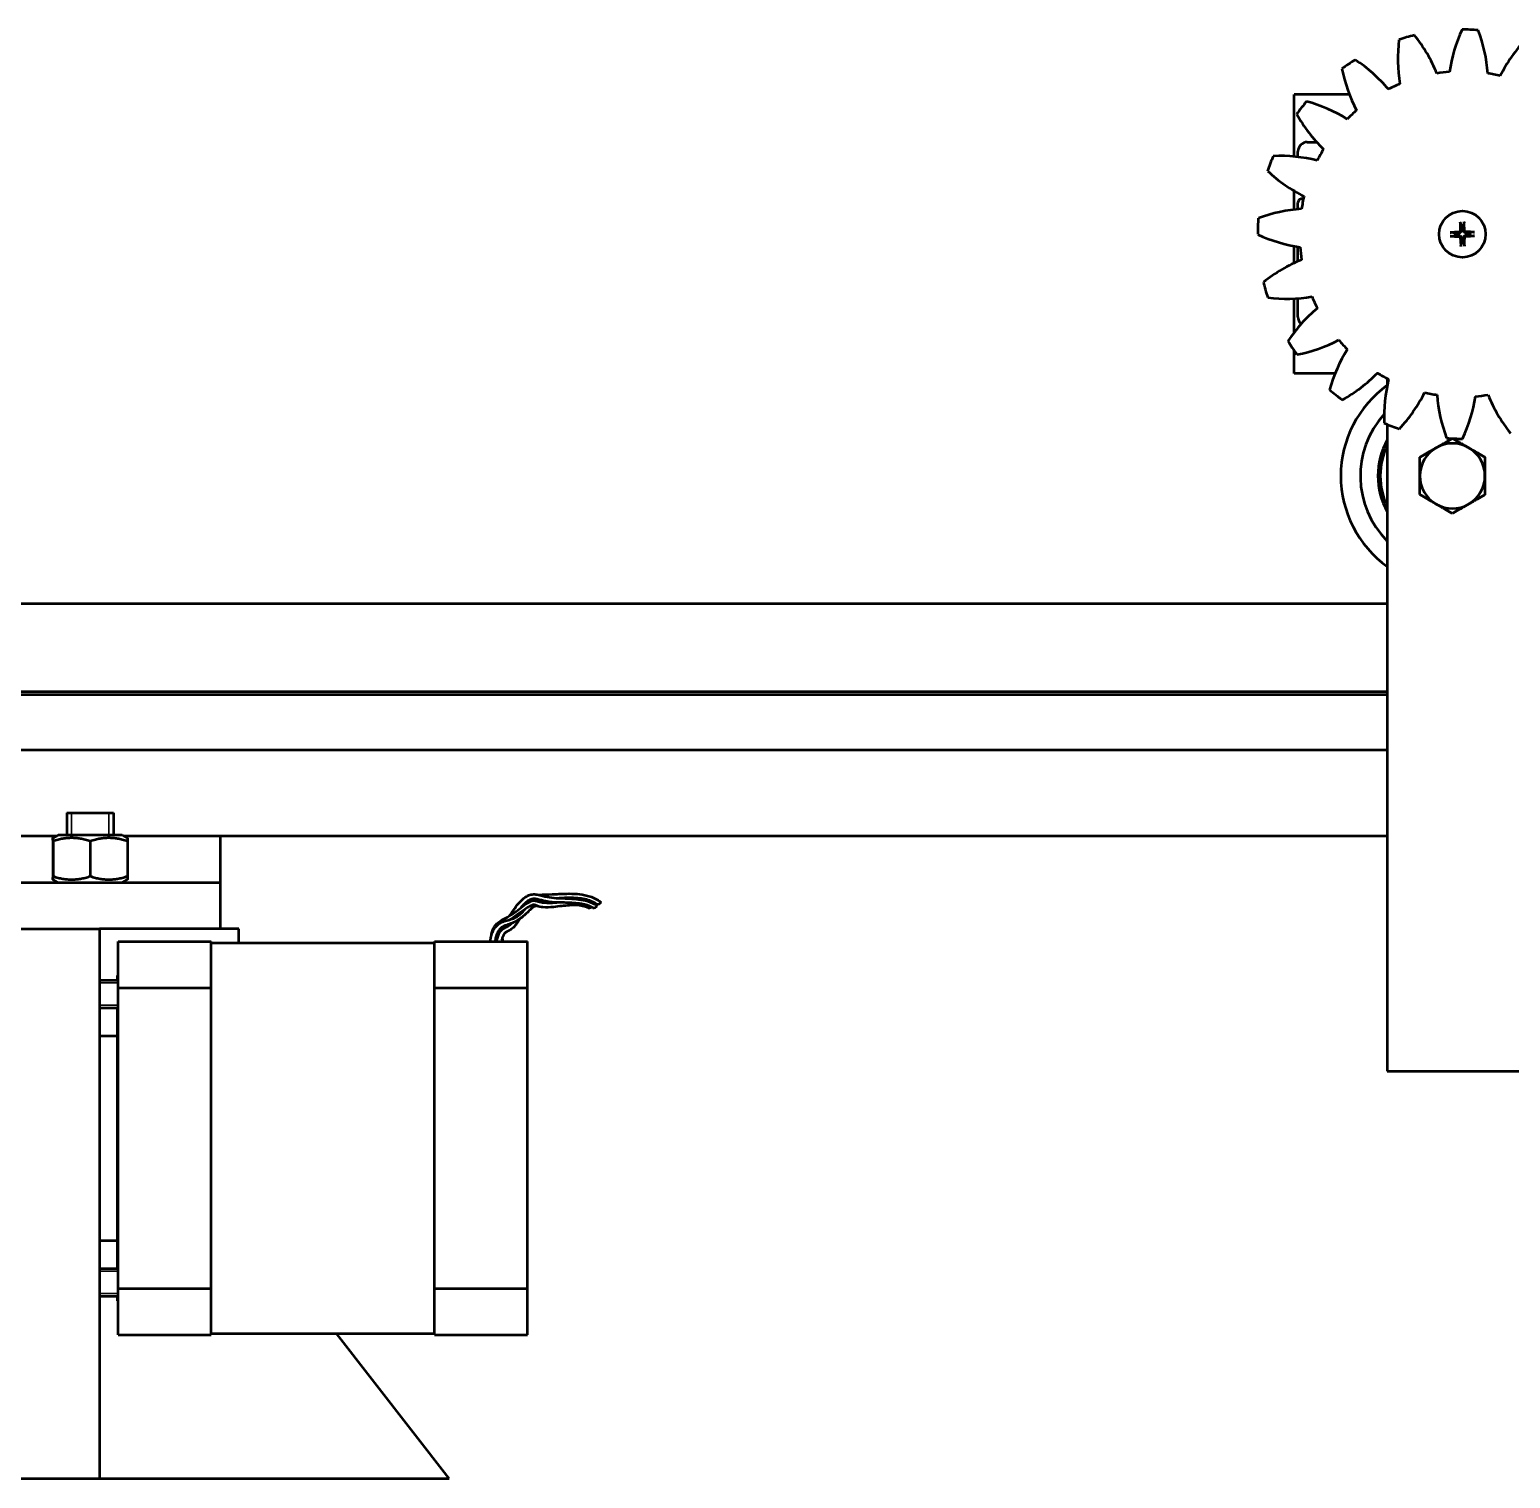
# Model space of a CAD drawing. Header units: millimetres. Extents: x 0 to 4620, y 0 to 3267.
# Drawn here: x 1767 to 1926.2, y 1528.3 to 1684.1 of the extents above; entities that cross this region are included whole.
import ezdxf

# ---------------------------------------------------------------- set-up
doc = ezdxf.new("R2010")
doc.units = ezdxf.units.MM
doc.header["$LTSCALE"] = 11
doc.layers.add('Widoczne (ISO)', color=7, linetype='Continuous', lineweight=50)
doc.layers.add('Widoczne wąskie (ISO)', color=7, linetype='Continuous', lineweight=35)

msp = doc.modelspace()

# ---------------------------------------------------------------- linework, layer by layer
at = {"layer": 'Widoczne (ISO)'}
for p, q in [((1908.89, 1677.07), (1902.96, 1677.07)), ((1902.96, 1670.41), (1902.96, 1677.07)), ((1904.36, 1671.97), (1905.37, 1671.97)), ((1903.36, 1670.37), (1903.36, 1670.97)), ((1902.96, 1664.71), (1902.96, 1666.71)), ((1903.36, 1664.76), (1903.36, 1665.46)), ((1920.26, 1662.18), (1919.83, 1662.24)), ((1919.84, 1661.85), (1920.26, 1661.92)), ((1920.82, 1663.26), (1920.89, 1662.84)), ((1921.15, 1662.84), (1921.21, 1663.27)), ((1922.23, 1662.28), (1921.81, 1662.21)), ((1921.81, 1661.95), (1922.24, 1661.9)), ((1902.96, 1658.97), (1902.96, 1660.78)), ((1903.36, 1659.15), (1903.36, 1660.71)), ((1920.92, 1661.29), (1920.86, 1660.86)), ((1921.25, 1660.87), (1921.18, 1661.29)), ((1902.96, 1651.5), (1902.96, 1655.15)), ((1903.36, 1653.17), (1903.36, 1655.17)), ((1902.96, 1647.07), (1902.96, 1649.53)), ((1907.35, 1647.07), (1902.96, 1647.07)), ((1912.02, 1647.07), (1911.84, 1647.07)), ((1912.96, 1646.54), (1912.96, 1645.82)), ((1912.96, 1641.6), (1912.96, 1572.07)), ((1677.53, 1622.35), (1912.96, 1622.35)), ((1625.53, 1612.58), (1912.96, 1612.58)), ((1677.53, 1612.88), (1912.96, 1612.88)), ((1912.96, 1606.58), (1625.53, 1606.58)), ((1771.03, 1599.85), (1776.03, 1599.85)), ((1771.03, 1599.85), (1771.03, 1597.45)), ((1776.03, 1599.85), (1776.03, 1597.45)), ((1705.15, 1597.35), (1769.91, 1597.35)), ((1769.52, 1596.78), (1769.52, 1593.02)), ((1770.08, 1597.45), (1769.53, 1597.13)), ((1769.54, 1596.78), (1769.54, 1593.02)), ((1776.98, 1597.45), (1770.08, 1597.45)), ((1773.55, 1596.78), (1773.55, 1593.02)), ((1776.98, 1597.45), (1777.53, 1597.13)), ((1777.15, 1597.35), (1787.53, 1597.35)), ((1777.54, 1596.78), (1777.54, 1593.02)), ((1787.53, 1592.35), (1787.53, 1597.35)), ((1787.53, 1597.35), (1912.96, 1597.35)), ((1689.53, 1592.35), (1785.53, 1592.35)), ((1770.08, 1592.35), (1769.53, 1592.67)), ((1776.98, 1592.35), (1777.53, 1592.67)), ((1785.53, 1592.35), (1787.53, 1592.35)), ((1787.53, 1587.35), (1787.53, 1592.35)), ((1764.53, 1587.35), (1774.53, 1587.35)), ((1789.53, 1587.35), (1774.53, 1587.35)), ((1774.53, 1587.35), (1774.53, 1528.26)), ((1789.53, 1585.85), (1789.53, 1587.35)), ((1776.53, 1586), (1786.53, 1586)), ((1776.53, 1581), (1776.53, 1586)), ((1786.53, 1581), (1786.53, 1586)), ((1786.53, 1585.85), (1810.53, 1585.85)), ((1810.53, 1581), (1810.53, 1586)), ((1810.53, 1586), (1820.53, 1586)), ((1820.53, 1581), (1820.53, 1586)), ((1776.43, 1582.35), (1776.43, 1581.85)), ((1776.43, 1582.35), (1776.53, 1582.35)), ((1774.53, 1581.85), (1776.53, 1581.85)), ((1776.53, 1581), (1786.53, 1581)), ((1776.53, 1548.7), (1776.53, 1581)), ((1786.53, 1548.7), (1786.53, 1581)), ((1810.53, 1548.7), (1810.53, 1581)), ((1810.53, 1581), (1820.53, 1581)), ((1820.53, 1548.7), (1820.53, 1581)), ((1774.53, 1578.85), (1776.53, 1578.85)), ((1776.43, 1578.85), (1776.43, 1550.85)), ((1774.53, 1575.85), (1776.43, 1575.85)), ((1912.96, 1572.07), (1942.94, 1572.07)), ((1774.53, 1553.85), (1776.43, 1553.85)), ((1774.53, 1550.85), (1776.53, 1550.85)), ((1776.53, 1548.7), (1786.53, 1548.7)), ((1776.53, 1543.7), (1776.53, 1548.7)), ((1786.53, 1543.7), (1786.53, 1548.7)), ((1810.53, 1543.7), (1810.53, 1548.7)), ((1810.53, 1548.7), (1820.53, 1548.7)), ((1820.53, 1543.7), (1820.53, 1548.7)), ((1774.53, 1547.85), (1776.53, 1547.85)), ((1776.43, 1547.85), (1776.43, 1547.35)), ((1776.43, 1547.35), (1776.53, 1547.35)), ((1776.53, 1543.7), (1786.53, 1543.7)), ((1786.53, 1543.85), (1810.53, 1543.85)), ((1812.11, 1528.26), (1800.01, 1543.85)), ((1810.53, 1543.7), (1820.53, 1543.7)), ((1764.53, 1528.26), (1774.53, 1528.26)), ((1774.53, 1528.26), (1812.11, 1528.26))]:
    msp.add_line(p, q, dxfattribs=at)
msp.add_circle((1921.03, 1662.07), 2.5, dxfattribs=at)
for centre, radius, start, end in [((1936.04, 1677.07), 16.58, 155.0275, 171.5228), ((1921.03, 1662.07), 22, 85.5535, 90.0535), ((1907.22, 1678.17), 16.58, 4.0841, 20.5794), ((1930.67, 1680.97), 16.58, 173.0275, 189.5228), ((1921.03, 1662.07), 22, 103.5535, 108.0535), ((1902.92, 1673.12), 16.58, 22.0841, 38.5794), ((1939.94, 1671.69), 16.58, 137.0275, 153.5228), ((1921.03, 1662.07), 22, 121.5535, 126.0535), ((1900.39, 1666.98), 16.58, 40.0841, 56.5794), ((1924.36, 1683.02), 16.58, 191.0275, 207.5228), ((1921.03, 1662.07), 17.5, 94.5535, 99.0535), ((1921.03, 1662.07), 17.5, 76.5535, 81.0535), ((1921.03, 1662.07), 17.5, 112.5535, 117.0535), ((1921.03, 1662.07), 22, 139.5535, 144.0535), ((1899.88, 1660.36), 16.58, 58.0841, 74.5794), ((1917.72, 1683.03), 16.58, 209.0275, 225.5228), ((1921.03, 1662.07), 17.5, 130.5535, 135.0535), ((1904.36, 1670.97), 1, 90, 180), ((1921.03, 1662.07), 22, 157.5535, 162.0535), ((1901.45, 1653.9), 16.58, 76.0841, 92.5794), ((1921.03, 1662.07), 17.5, 148.5535, 153.0535), ((1911.41, 1680.98), 16.58, 227.0275, 243.5228), ((1903.76, 1665.46), 0.4, 68.5283, 180), ((1921.03, 1662.07), 17.5, 166.5535, 171.0535), ((1921.03, 1662.07), 22, 175.5535, 180.0535), ((1904.93, 1648.25), 16.58, 94.0841, 110.5794), ((1906.03, 1677.07), 16.58, 245.0275, 261.5228), ((1921.03, 1662.07), 0.785, 171.8158, 190.4293), ((1921.03, 1662.07), 0.785, 81.8158, 100.4293), ((1921.03, 1662.07), 0.785, 351.8158, 10.4293), ((1921.03, 1662.07), 17.5, 184.5535, 189.0535), ((1921.03, 1662.07), 0.785, 261.8158, 280.4293), ((1909.99, 1643.95), 16.58, 112.0841, 128.5794), ((1921.03, 1662.07), 22, 193.5535, 198.0535), ((1902.13, 1671.7), 16.58, 263.0275, 279.5228), ((1921.03, 1662.07), 17.5, 202.5535, 207.0535), ((1916.12, 1641.42), 16.58, 130.0841, 146.5794), ((1904.36, 1653.17), 1, 180, 229.3263), ((1921.03, 1662.07), 22, 211.5535, 216.0535), ((1900.08, 1665.39), 16.58, 281.0275, 297.5228), ((1921.03, 1662.07), 17.5, 220.5535, 225.0535), ((1922.74, 1640.92), 16.58, 148.0841, 164.5794), ((1919.96, 1636.07), 12, 125.6935, 234.3147), ((1900.08, 1658.75), 16.58, 299.0275, 315.5228), ((1921.03, 1662.07), 17.5, 238.5535, 243.0535), ((1929.2, 1642.48), 16.58, 166.0841, 182.5794), ((1921.03, 1662.07), 22, 229.5535, 234.0535), ((1902.13, 1652.44), 16.58, 317.0275, 333.5228), ((1921.03, 1662.07), 17.5, 256.5535, 261.0535), ((1934.85, 1645.96), 16.58, 184.0841, 200.5794), ((1906.03, 1647.07), 16.58, 335.0275, 351.5228), ((1921.03, 1662.07), 17.5, 274.5535, 279.0535), ((1939.15, 1651.02), 16.58, 202.0841, 218.5794), ((1919.96, 1636.07), 9.9, 137.8368, 225.0029), ((1921.03, 1662.07), 22, 247.5535, 252.0535), ((1919.96, 1636.07), 8, 151.045, 208.955), ((1919.96, 1636.07), 3.5, 59.8101, 119.8101), ((1921.03, 1662.07), 22, 265.5535, 270.0535), ((1919.96, 1636.07), 7.75, 154.5854, 205.4146), ((1919.96, 1636.07), 3.5, 119.8101, 179.8101), ((1919.96, 1636.07), 3.5, 359.8101, 59.8101), ((1919.96, 1636.07), 3.5, 179.8101, 239.8101), ((1919.96, 1636.07), 3.5, 299.8101, 359.8101), ((1919.96, 1636.07), 3.5, 239.8101, 299.8101)]:
    msp.add_arc(centre, radius, start, end, dxfattribs=at)
for centre, major_axis, ratio, start_param, end_param in [((1921.14, 1662.07), (0, -4), 0.087156, 4.380395, 4.610646), ((1920.93, 1662.06), (-0.16, 4), 0.087156, 4.814132, 5.044383), ((1921.04, 1661.96), (-4, -0.16), 0.087156, 4.814132, 5.044383), ((1921.03, 1662.17), (4, 0), 0.087156, 4.380395, 4.610646), ((1921.03, 1661.96), (-4, 0), 0.087156, 4.380395, 4.610646), ((1921.03, 1662.17), (4, 0.16), 0.087156, 4.814132, 5.044383), ((1921.14, 1662.07), (0.16, -4), 0.087156, 4.814132, 5.044383), ((1920.93, 1662.07), (0, 4), 0.087156, 4.380395, 4.610646), ((1827.69, 1590.14), (-0.228, -0.106), 0.386762, 1.482198, 2.039001), ((1828.19, 1590.14), (0.228, 0.106), 0.386762, 3.37849, 6.194777), ((1828.19, 1590.14), (0.228, 0.106), 0.386762, 6.194777, 6.494545), ((1827.27, 1589.75), (-0.228, -0.106), 0.386762, 0.32725, 1.98716), ((1827.77, 1589.75), (0.228, 0.106), 0.386762, 3.407208, 6.194777), ((1827.77, 1589.75), (0.228, 0.106), 0.386762, 6.194777, 6.514261)]:
    msp.add_ellipse(centre, major_axis=major_axis, ratio=ratio, start_param=start_param, end_param=end_param, dxfattribs=at)
for points in [[(1903.91, 1665.83), (1903.92, 1665.83), (1903.93, 1665.82), (1903.94, 1665.82)], [(1823.54, 1590.2), (1823.49, 1590.19), (1823.43, 1590.18), (1823.38, 1590.17)], [(1823.53, 1590.18), (1823.58, 1590.18), (1823.63, 1590.19), (1823.68, 1590.19)], [(1819.07, 1588.61), (1819.03, 1588.55), (1818.99, 1588.5), (1818.96, 1588.45)], [(1819.24, 1588.57), (1819.28, 1588.65), (1819.33, 1588.74), (1819.37, 1588.83)], [(1820.2, 1589.42), (1820.19, 1589.4), (1820.18, 1589.38), (1820.17, 1589.35)], [(1818.53, 1587.85), (1818.46, 1587.75), (1818.39, 1587.67), (1818.32, 1587.58)], [(1818.58, 1587.74), (1818.66, 1587.8), (1818.74, 1587.87), (1818.81, 1587.95)]]:
    msp.add_open_spline(points, degree=3, dxfattribs=at)
for points, knots in [([(1920.82, 1663.26), (1920.82, 1663.27), (1920.82, 1663.27), (1920.81, 1663.29), (1920.81, 1663.3), (1920.81, 1663.32), (1920.81, 1663.33), (1920.81, 1663.35), (1920.81, 1663.36), (1920.81, 1663.37)], [0.02946988, 0.02946988, 0.02946988, 0.02946988, 0.03205397, 0.03205397, 0.03525344, 0.03525344, 0.03849594, 0.03849594, 0.04125574, 0.04125574, 0.04125574, 0.04125574]), ([(1921.2, 1663.38), (1921.21, 1663.37), (1921.21, 1663.36), (1921.21, 1663.34), (1921.21, 1663.32), (1921.21, 1663.3), (1921.21, 1663.29), (1921.21, 1663.28), (1921.21, 1663.27), (1921.21, 1663.27)], [0.01014885, 0.01014885, 0.01014885, 0.01014885, 0.01290864, 0.01290864, 0.01615114, 0.01615114, 0.01935062, 0.01935062, 0.0219347, 0.0219347, 0.0219347, 0.0219347]), ([(1919.72, 1662.24), (1919.73, 1662.24), (1919.74, 1662.24), (1919.76, 1662.24), (1919.78, 1662.24), (1919.8, 1662.24), (1919.81, 1662.24), (1919.82, 1662.24), (1919.83, 1662.24), (1919.83, 1662.24)], [0.01014885, 0.01014885, 0.01014885, 0.01014885, 0.01290864, 0.01290864, 0.01615114, 0.01615114, 0.01935062, 0.01935062, 0.0219347, 0.0219347, 0.0219347, 0.0219347]), ([(1919.84, 1661.85), (1919.83, 1661.85), (1919.83, 1661.85), (1919.81, 1661.85), (1919.8, 1661.85), (1919.78, 1661.84), (1919.77, 1661.84), (1919.75, 1661.84), (1919.74, 1661.84), (1919.73, 1661.84)], [0.02946988, 0.02946988, 0.02946988, 0.02946988, 0.03205396, 0.03205396, 0.03525344, 0.03525344, 0.03849594, 0.03849594, 0.04125573, 0.04125573, 0.04125573, 0.04125573]), ([(1920.8, 1662.47), (1920.8, 1662.45), (1920.79, 1662.42), (1920.77, 1662.38), (1920.76, 1662.36), (1920.73, 1662.33), (1920.7, 1662.31), (1920.66, 1662.29), (1920.64, 1662.29), (1920.62, 1662.29)], [0, 0, 0, 0, 0.00690853, 0.00690853, 0.01381707, 0.01381707, 0.02073027, 0.02073027, 0.02691327, 0.02691327, 0.02691327, 0.02691327]), ([(1920.91, 1662.47), (1920.91, 1662.44), (1920.91, 1662.41), (1920.89, 1662.36), (1920.89, 1662.34), (1920.86, 1662.3), (1920.85, 1662.28), (1920.81, 1662.25), (1920.8, 1662.23), (1920.75, 1662.2), (1920.73, 1662.19), (1920.68, 1662.18), (1920.65, 1662.18), (1920.62, 1662.18)], [0.13105235, 0.13105235, 0.13105235, 0.13105235, 0.14034837, 0.14034837, 0.14732883, 0.14732883, 0.15430929, 0.15430929, 0.16128976, 0.16128976, 0.16827022, 0.16827022, 0.17756624, 0.17756624, 0.17756624, 0.17756624]), ([(1920.63, 1661.94), (1920.66, 1661.94), (1920.69, 1661.94), (1920.74, 1661.93), (1920.76, 1661.92), (1920.8, 1661.89), (1920.82, 1661.88), (1920.86, 1661.85), (1920.87, 1661.83), (1920.9, 1661.79), (1920.91, 1661.76), (1920.92, 1661.72), (1920.93, 1661.69), (1920.93, 1661.66)], [0.13105235, 0.13105235, 0.13105235, 0.13105235, 0.14034837, 0.14034837, 0.14732883, 0.14732883, 0.15430929, 0.15430929, 0.16128976, 0.16128976, 0.16827022, 0.16827022, 0.17756624, 0.17756624, 0.17756624, 0.17756624]), ([(1920.63, 1661.83), (1920.65, 1661.83), (1920.68, 1661.82), (1920.72, 1661.8), (1920.74, 1661.79), (1920.77, 1661.76), (1920.79, 1661.74), (1920.81, 1661.69), (1920.81, 1661.67), (1920.81, 1661.65)], [0, 0, 0, 0, 0.00690853, 0.00690853, 0.01381707, 0.01381707, 0.02073027, 0.02073027, 0.02691327, 0.02691327, 0.02691327, 0.02691327]), ([(1921.44, 1662.19), (1921.41, 1662.19), (1921.38, 1662.19), (1921.33, 1662.21), (1921.31, 1662.22), (1921.27, 1662.24), (1921.25, 1662.25), (1921.21, 1662.29), (1921.2, 1662.31), (1921.17, 1662.35), (1921.16, 1662.37), (1921.15, 1662.42), (1921.14, 1662.45), (1921.14, 1662.48)], [0.13105235, 0.13105235, 0.13105235, 0.13105235, 0.14034837, 0.14034837, 0.14732883, 0.14732883, 0.15430929, 0.15430929, 0.16128976, 0.16128976, 0.16827022, 0.16827022, 0.17756624, 0.17756624, 0.17756624, 0.17756624]), ([(1921.16, 1661.66), (1921.16, 1661.69), (1921.16, 1661.72), (1921.18, 1661.77), (1921.18, 1661.79), (1921.21, 1661.83), (1921.22, 1661.85), (1921.25, 1661.89), (1921.27, 1661.9), (1921.32, 1661.93), (1921.34, 1661.94), (1921.39, 1661.95), (1921.42, 1661.96), (1921.45, 1661.96)], [0.13105235, 0.13105235, 0.13105235, 0.13105235, 0.14034837, 0.14034837, 0.14732883, 0.14732883, 0.15430929, 0.15430929, 0.16128976, 0.16128976, 0.16827022, 0.16827022, 0.17756624, 0.17756624, 0.17756624, 0.17756624]), ([(1921.44, 1662.3), (1921.42, 1662.31), (1921.39, 1662.31), (1921.35, 1662.33), (1921.33, 1662.34), (1921.3, 1662.38), (1921.28, 1662.4), (1921.26, 1662.44), (1921.26, 1662.46), (1921.26, 1662.48)], [0, 0, 0, 0, 0.00690853, 0.00690853, 0.01381707, 0.01381707, 0.02073027, 0.02073027, 0.02691327, 0.02691327, 0.02691327, 0.02691327]), ([(1921.27, 1661.66), (1921.27, 1661.68), (1921.28, 1661.71), (1921.3, 1661.75), (1921.31, 1661.77), (1921.34, 1661.81), (1921.36, 1661.82), (1921.41, 1661.84), (1921.43, 1661.84), (1921.45, 1661.84)], [0, 0, 0, 0, 0.00690931, 0.00690931, 0.01381862, 0.01381862, 0.02073105, 0.02073105, 0.02691327, 0.02691327, 0.02691327, 0.02691327]), ([(1922.23, 1662.28), (1922.24, 1662.28), (1922.24, 1662.29), (1922.26, 1662.29), (1922.27, 1662.29), (1922.29, 1662.29), (1922.3, 1662.29), (1922.32, 1662.29), (1922.33, 1662.29), (1922.34, 1662.29)], [0.02946988, 0.02946988, 0.02946988, 0.02946988, 0.03205396, 0.03205396, 0.03525344, 0.03525344, 0.03849594, 0.03849594, 0.04125573, 0.04125573, 0.04125573, 0.04125573]), ([(1922.35, 1661.9), (1922.34, 1661.9), (1922.33, 1661.89), (1922.31, 1661.89), (1922.29, 1661.89), (1922.27, 1661.89), (1922.26, 1661.89), (1922.25, 1661.89), (1922.24, 1661.89), (1922.24, 1661.9)], [0.01014885, 0.01014885, 0.01014885, 0.01014885, 0.01290864, 0.01290864, 0.01615114, 0.01615114, 0.01935062, 0.01935062, 0.0219347, 0.0219347, 0.0219347, 0.0219347]), ([(1920.86, 1660.76), (1920.86, 1660.76), (1920.86, 1660.77), (1920.86, 1660.79), (1920.86, 1660.81), (1920.86, 1660.83), (1920.86, 1660.84), (1920.86, 1660.85), (1920.86, 1660.86), (1920.86, 1660.86)], [0.01014885, 0.01014885, 0.01014885, 0.01014885, 0.01290864, 0.01290864, 0.01615114, 0.01615114, 0.01935062, 0.01935062, 0.0219347, 0.0219347, 0.0219347, 0.0219347]), ([(1921.25, 1660.87), (1921.25, 1660.86), (1921.25, 1660.86), (1921.25, 1660.85), (1921.26, 1660.83), (1921.26, 1660.82), (1921.26, 1660.8), (1921.26, 1660.78), (1921.26, 1660.77), (1921.26, 1660.76)], [0.02946988, 0.02946988, 0.02946988, 0.02946988, 0.03205396, 0.03205396, 0.03525344, 0.03525344, 0.03849594, 0.03849594, 0.04125573, 0.04125573, 0.04125573, 0.04125573]), ([(1818.17, 1588.52), (1818.73, 1588.81), (1819.2, 1589.14), (1819.9, 1589.68), (1820.13, 1589.87), (1820.54, 1590.16), (1820.73, 1590.27), (1821.05, 1590.39), (1821.19, 1590.41), (1821.45, 1590.39), (1821.56, 1590.35), (1821.89, 1590.25), (1822.1, 1590.2), (1822.72, 1590.14), (1823.12, 1590.15), (1823.53, 1590.18)], [0, 0, 0, 0, 0.2096821, 0.2096821, 0.3153319, 0.3153319, 0.3948668, 0.3948668, 0.4525272, 0.4525272, 0.5075752, 0.5075752, 0.6159674, 0.6159674, 0.8060638, 0.8060638, 0.8060638, 0.8060638]), ([(1818.63, 1588.77), (1818.76, 1588.96), (1818.9, 1589.16), (1819.21, 1589.61), (1819.39, 1589.87), (1819.87, 1590.43), (1820.19, 1590.74), (1820.71, 1590.99), (1820.87, 1591.04), (1821.22, 1591.09), (1821.41, 1591.08), (1821.78, 1591.02), (1821.97, 1590.96), (1822.49, 1590.83), (1822.81, 1590.77), (1823.45, 1590.68), (1823.77, 1590.66), (1824.08, 1590.65)], [0.2177832, 0.2177832, 0.2177832, 0.2177832, 0.2954088, 0.2954088, 0.3963658, 0.3963658, 0.531378, 0.531378, 0.5867586, 0.5867586, 0.6492777, 0.6492777, 0.7214087, 0.7214087, 0.8522953, 0.8522953, 0.9864369, 0.9864369, 0.9864369, 0.9864369]), ([(1823.88, 1590.19), (1823.42, 1590.2), (1822.96, 1590.23), (1822.19, 1590.38), (1821.89, 1590.48), (1821.44, 1590.58), (1821.3, 1590.59), (1821.07, 1590.57), (1820.98, 1590.55), (1820.75, 1590.47), (1820.62, 1590.39), (1820.35, 1590.19), (1820.21, 1590.07), (1819.98, 1589.82), (1819.88, 1589.71), (1819.78, 1589.59)], [0, 0, 0, 0, 0.1930234, 0.1930234, 0.314187, 0.314187, 0.365815, 0.365815, 0.4010508, 0.4010508, 0.4530307, 0.4530307, 0.5145702, 0.5145702, 0.5625775, 0.5625775, 0.5625775, 0.5625775]), ([(1821.66, 1590.53), (1821.53, 1590.52), (1821.4, 1590.51), (1821.14, 1590.46), (1821, 1590.43), (1820.85, 1590.34), (1820.81, 1590.31), (1820.78, 1590.28)], [0.2636394, 0.2636394, 0.2636394, 0.2636394, 0.3117106, 0.3117106, 0.3674555, 0.3674555, 0.3844491, 0.3844491, 0.3844491, 0.3844491]), ([(1821.63, 1590.33), (1821.69, 1590.34), (1821.74, 1590.34), (1821.91, 1590.36), (1822.03, 1590.38), (1822.14, 1590.4)], [0.49423191, 0.49423191, 0.49423191, 0.49423191, 0.52035305, 0.52035305, 0.57286932, 0.57286932, 0.57286932, 0.57286932]), ([(1821.7, 1591.03), (1821.72, 1591.03), (1821.74, 1591.03), (1822.25, 1591.06), (1822.74, 1591.06), (1823.44, 1591.09), (1823.68, 1591.1), (1823.91, 1591.11)], [0.6048475, 0.6048475, 0.6048475, 0.6048475, 0.6107329, 0.6107329, 0.7927179, 0.7927179, 0.8856899, 0.8856899, 0.8856899, 0.8856899]), ([(1827.56, 1589.63), (1827.18, 1589.85), (1826.77, 1589.97), (1825.8, 1590.14), (1825.24, 1590.16), (1824.41, 1590.18), (1824.14, 1590.18), (1823.88, 1590.19)], [0, 0, 0, 0, 0.1867391, 0.1867391, 0.4310016, 0.4310016, 0.5429155, 0.5429155, 0.5429155, 0.5429155]), ([(1823.91, 1591.11), (1824.67, 1591.15), (1825.41, 1591.17), (1826.53, 1591.04), (1826.91, 1590.97), (1827.67, 1590.71), (1828.05, 1590.51), (1828.4, 1590.26)], [0, 0, 0, 0, 0.2977439, 0.2977439, 0.4514641, 0.4514641, 0.6113319, 0.6113319, 0.6113319, 0.6113319]), ([(1827.97, 1590.01), (1827.58, 1590.28), (1827.14, 1590.44), (1826.18, 1590.66), (1825.64, 1590.69), (1824.71, 1590.7), (1824.33, 1590.68), (1823.94, 1590.66)], [0, 0, 0, 0, 0.1857516, 0.1857516, 0.4067777, 0.4067777, 0.5607929, 0.5607929, 0.5607929, 0.5607929]), ([(1824.08, 1590.65), (1824.74, 1590.63), (1825.39, 1590.61), (1826.69, 1590.45), (1827.38, 1590.28), (1827.98, 1589.87)], [0, 0, 0, 0, 0.2781978, 0.2781978, 0.562484, 0.562484, 0.562484, 0.562484]), ([(1816.55, 1586), (1816.56, 1586.13), (1816.58, 1586.27), (1816.65, 1586.59), (1816.7, 1586.77), (1816.82, 1587.09), (1816.89, 1587.22), (1817.09, 1587.54), (1817.23, 1587.71), (1817.55, 1587.96), (1817.71, 1588.05), (1818.07, 1588.2), (1818.27, 1588.25), (1818.67, 1588.36), (1818.87, 1588.41), (1819.04, 1588.48)], [0.021224, 0.021224, 0.021224, 0.021224, 0.0615626, 0.0615626, 0.1189111, 0.1189111, 0.1644399, 0.1644399, 0.2320967, 0.2320967, 0.293181, 0.293181, 0.3644715, 0.3644715, 0.4418632, 0.4418632, 0.4418632, 0.4418632]), ([(1816.67, 1586.64), (1816.68, 1586.74), (1816.69, 1586.83), (1816.74, 1587.07), (1816.79, 1587.22), (1816.93, 1587.52), (1817.04, 1587.68), (1817.29, 1587.96), (1817.44, 1588.08), (1817.78, 1588.32), (1817.98, 1588.42), (1818.17, 1588.52)], [0.2804781, 0.2804781, 0.2804781, 0.2804781, 0.3097163, 0.3097163, 0.3543633, 0.3543633, 0.4125945, 0.4125945, 0.4730393, 0.4730393, 0.5451406, 0.5451406, 0.5451406, 0.5451406]), ([(1823.34, 1589.71), (1822.95, 1589.67), (1822.56, 1589.65), (1821.98, 1589.71), (1821.77, 1589.76), (1821.52, 1589.86), (1821.45, 1589.89), (1821.31, 1589.94), (1821.24, 1589.95), (1821.05, 1589.91), (1820.94, 1589.86), (1820.71, 1589.74), (1820.58, 1589.67), (1820.18, 1589.41), (1819.9, 1589.21), (1819.33, 1588.8), (1819.04, 1588.58), (1818.74, 1588.38)], [0, 0, 0, 0, 0.1804181, 0.1804181, 0.2859394, 0.2859394, 0.3318634, 0.3318634, 0.3841803, 0.3841803, 0.4332938, 0.4332938, 0.4886078, 0.4886078, 0.6039549, 0.6039549, 0.7220233, 0.7220233, 0.7220233, 0.7220233]), ([(1819.04, 1588.48), (1819.23, 1588.55), (1819.38, 1588.65), (1819.78, 1588.94), (1820.01, 1589.17), (1820.24, 1589.43), (1820.25, 1589.44), (1820.26, 1589.46)], [0, 0, 0, 0, 0.0858838, 0.0858838, 0.2216985, 0.2216985, 0.2295494, 0.2295494, 0.2295494, 0.2295494]), ([(1821.59, 1589.83), (1821.51, 1589.82), (1821.43, 1589.81), (1821.32, 1589.78), (1821.28, 1589.77), (1821.24, 1589.76), (1821.23, 1589.76), (1821.14, 1589.71), (1821.04, 1589.61), (1820.84, 1589.42), (1820.73, 1589.31), (1820.34, 1588.93), (1820.02, 1588.65), (1819.52, 1588.3), (1819.36, 1588.2), (1819.2, 1588.11)], [0.2390138, 0.2390138, 0.2390138, 0.2390138, 0.2814313, 0.2814313, 0.3222647, 0.3222647, 0.3556252, 0.3556252, 0.4241275, 0.4241275, 0.4909948, 0.4909948, 0.6485084, 0.6485084, 0.7163706, 0.7163706, 0.7163706, 0.7163706]), ([(1827.06, 1589.62), (1826.67, 1589.8), (1826.25, 1589.87), (1825.3, 1589.92), (1824.76, 1589.87), (1823.93, 1589.78), (1823.63, 1589.74), (1823.34, 1589.71)], [0, 0, 0, 0, 0.1893445, 0.1893445, 0.431821, 0.431821, 0.5660904, 0.5660904, 0.5660904, 0.5660904]), ([(1819.2, 1588.11), (1818.81, 1587.92), (1818.4, 1587.83), (1817.92, 1587.61), (1817.84, 1587.56), (1817.68, 1587.45), (1817.61, 1587.38), (1817.45, 1587.2), (1817.37, 1587.06), (1817.23, 1586.78), (1817.18, 1586.63), (1817.1, 1586.32), (1817.07, 1586.16), (1817.05, 1586)], [0, 0, 0, 0, 0.1577438, 0.1577438, 0.1924594, 0.1924594, 0.2256782, 0.2256782, 0.2740452, 0.2740452, 0.3223161, 0.3223161, 0.3705022, 0.3705022, 0.3705022, 0.3705022]), ([(1817.23, 1586), (1817.25, 1586.16), (1817.29, 1586.32), (1817.38, 1586.62), (1817.44, 1586.76), (1817.55, 1586.99), (1817.61, 1587.07), (1817.76, 1587.26), (1817.87, 1587.35), (1818.06, 1587.46), (1818.14, 1587.5), (1818.29, 1587.57), (1818.37, 1587.61), (1818.49, 1587.68), (1818.54, 1587.71), (1818.58, 1587.74)], [0.2033855, 0.2033855, 0.2033855, 0.2033855, 0.2527798, 0.2527798, 0.3001005, 0.3001005, 0.3339638, 0.3339638, 0.3836528, 0.3836528, 0.4258119, 0.4258119, 0.4746093, 0.4746093, 0.504749, 0.504749, 0.504749, 0.504749]), ([(1817.33, 1586.45), (1817.33, 1586.52), (1817.33, 1586.59), (1817.33, 1586.78), (1817.34, 1586.91), (1817.38, 1587.06), (1817.39, 1587.08), (1817.4, 1587.11)], [0.25457057, 0.25457057, 0.25457057, 0.25457057, 0.27721734, 0.27721734, 0.31908445, 0.31908445, 0.32888006, 0.32888006, 0.32888006, 0.32888006]), ([(1818.89, 1587.39), (1818.77, 1587.29), (1818.64, 1587.21), (1818.44, 1587.1), (1818.36, 1587.07), (1818.26, 1587.02), (1818.22, 1587), (1818.16, 1586.96), (1818.13, 1586.94), (1818.06, 1586.86), (1818.01, 1586.79), (1817.93, 1586.63), (1817.89, 1586.55), (1817.82, 1586.35), (1817.79, 1586.22), (1817.75, 1586.06), (1817.74, 1586.03), (1817.74, 1586)], [0, 0, 0, 0, 0.0707147, 0.0707147, 0.1097945, 0.1097945, 0.135259, 0.135259, 0.1543996, 0.1543996, 0.1895857, 0.1895857, 0.2175888, 0.2175888, 0.2587908, 0.2587908, 0.2683127, 0.2683127, 0.2683127, 0.2683127]), ([(1819.68, 1588.41), (1819.66, 1588.38), (1819.65, 1588.35), (1819.41, 1587.95), (1819.17, 1587.62), (1818.89, 1587.39)], [0.6495195, 0.6495195, 0.6495195, 0.6495195, 0.6628875, 0.6628875, 0.8226642, 0.8226642, 0.8226642, 0.8226642]), ([(1817.16, 1586.54), (1817.15, 1586.42), (1817.14, 1586.3), (1817.15, 1586.13), (1817.15, 1586.06), (1817.15, 1586)], [0.22445028, 0.22445028, 0.22445028, 0.22445028, 0.25933433, 0.25933433, 0.27814587, 0.27814587, 0.27814587, 0.27814587]), ([(1817.83, 1586.37), (1817.84, 1586.25), (1817.84, 1586.14), (1817.85, 1586.02), (1817.85, 1586.01), (1817.85, 1586)], [0.1028311, 0.1028311, 0.1028311, 0.1028311, 0.13872645, 0.13872645, 0.1411509, 0.1411509, 0.1411509, 0.1411509])]:
    msp.add_open_spline(points, degree=3, knots=knots, dxfattribs=at)
for points, weights in [([(1920.62, 1662.18), (1920.5, 1662.18), (1920.26, 1662.18)], [1.68456997608, 1.36302329918, 1]), ([(1920.26, 1661.92), (1920.5, 1661.93), (1920.63, 1661.94)], [1, 1.36302329918, 1.68456997608]), ([(1920.89, 1662.84), (1920.9, 1662.6), (1920.91, 1662.47)], [1, 1.36302329918, 1.68456997608]), ([(1921.14, 1662.48), (1921.14, 1662.61), (1921.15, 1662.84)], [1.68456997608, 1.36302329918, 1]), ([(1921.81, 1662.21), (1921.57, 1662.2), (1921.44, 1662.19)], [1, 1.36302329918, 1.68456997608]), ([(1921.45, 1661.96), (1921.57, 1661.96), (1921.81, 1661.95)], [1.68456997608, 1.36302329918, 1]), ([(1920.93, 1661.66), (1920.92, 1661.53), (1920.92, 1661.29)], [1.68456997608, 1.36302329918, 1]), ([(1921.18, 1661.29), (1921.17, 1661.53), (1921.16, 1661.66)], [1, 1.36302329918, 1.68456997608]), ([(1918.22, 1639.1), (1919.02, 1639.56), (1919.95, 1640.09)], [1, 1.04257886439, 1.01086957158]), ([(1920, 1640.09), (1920.92, 1639.56), (1921.72, 1639.09)], [1.01101116948, 1.04248354645, 1]), ([(1916.46, 1638.1), (1917.4, 1638.64), (1918.22, 1639.1)], [1.01001874936, 1.04314139574, 1]), ([(1916.46, 1636.08), (1916.46, 1637.02), (1916.46, 1638.1)], [1, 1.04314139574, 1.01001874936]), ([(1921.72, 1639.09), (1922.53, 1638.62), (1923.46, 1638.08)], [1, 1.04314139574, 1.01001874936]), ([(1923.46, 1638.08), (1923.46, 1636.99), (1923.46, 1636.05)], [1.01001874936, 1.04314139574, 1]), ([(1916.45, 1634.06), (1916.45, 1635.14), (1916.46, 1636.08)], [1.01001874936, 1.04314139574, 1]), ([(1923.46, 1636.05), (1923.45, 1635.12), (1923.45, 1634.03)], [1, 1.04314139574, 1.01001874936]), ([(1918.2, 1633.04), (1917.39, 1633.51), (1916.45, 1634.06)], [1, 1.04314139574, 1.01001874936]), ([(1919.94, 1632.02), (1919.01, 1632.57), (1918.2, 1633.04)], [1.01001874936, 1.04314139574, 1]), ([(1923.45, 1634.03), (1922.51, 1633.5), (1921.7, 1633.03)], [1.01001874936, 1.04314139574, 1]), ([(1921.7, 1633.03), (1920.88, 1632.56), (1919.94, 1632.02)], [1, 1.04314139574, 1.01001874936]), ([(1769.54, 1596.78), (1769.53, 1597.44), (1769.52, 1596.78)], [1, 1.15470053838, 1]), ([(1773.55, 1596.78), (1771.54, 1597.44), (1769.54, 1596.78)], [1, 1.15470053838, 1]), ([(1777.54, 1596.78), (1775.54, 1597.44), (1773.55, 1596.78)], [1, 1.15470053838, 1]), ([(1777.53, 1597.13), (1777.53, 1597.13), (1777.54, 1596.78)], [1.07734525021, 1.07672719636, 1]), ([(1769.52, 1593.02), (1769.53, 1592.36), (1769.54, 1593.02)], [1, 1.15470053838, 1]), ([(1769.54, 1593.02), (1771.54, 1592.36), (1773.55, 1593.02)], [1, 1.15470053838, 1]), ([(1773.55, 1593.02), (1775.54, 1592.36), (1777.54, 1593.02)], [1, 1.15470053838, 1]), ([(1777.54, 1593.02), (1777.53, 1592.67), (1777.53, 1592.67)], [1, 1.07672719638, 1.07734525021])]:
    msp.add_rational_spline(points, weights, degree=2, dxfattribs=at)
at = {"layer": 'Widoczne wąskie (ISO)'}
for p, q in [((1771.51, 1599.85), (1771.51, 1597.45)), ((1775.55, 1597.45), (1775.55, 1599.85)), ((1776.53, 1581.55), (1774.53, 1581.55)), ((1774.53, 1579.15), (1776.53, 1579.15)), ((1776.53, 1550.55), (1774.53, 1550.55)), ((1774.53, 1548.15), (1776.53, 1548.15))]:
    msp.add_line(p, q, dxfattribs=at)

doc.saveas('drawing.dxf')
